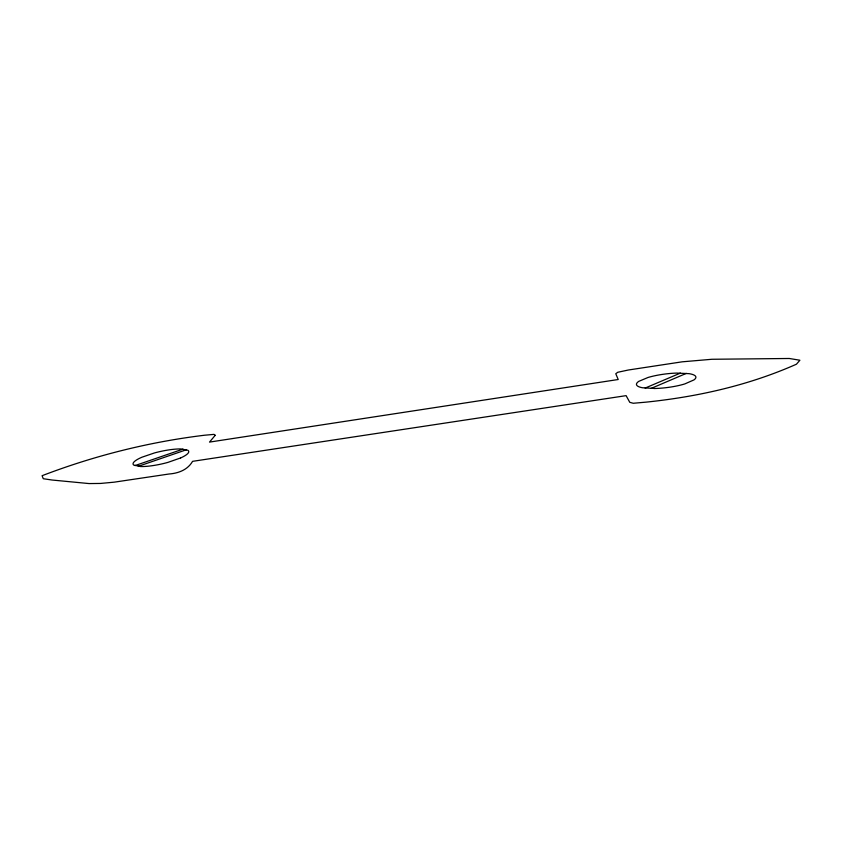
<?xml version="1.0" encoding="UTF-8"?>
<svg xmlns="http://www.w3.org/2000/svg" width="842" height="842" viewBox="0 0 842 842"><rect width="100%" height="100%" fill="white"/><g stroke="black" fill="none" stroke-linecap="round" stroke-linejoin="round"><path stroke-width="1.26" d="M651.087 388.436L686.314 373.385M645.14 388.067L680.389 373.101M138.309 466.31L186.387 449.754M135.015 465.584L182.967 449.133M654.718 388.499L642.393 387.741A30.628 6.915 -7.2 0 1 638.794 381.352L648.014 377.479A29.628 6.683 -7.2 0 1 676.821 373.08L689.124 373.669A30.617 6.915 -7.2 0 1 693.987 379.9L684.788 383.931A29.659 6.694 -7.2 0 1 654.718 388.499M215.205 435.314L209.521 442.092L618.217 379.51L615.776 373.743L617.744 372.28L628.374 370.006L682.209 361.818L711.922 359.271L789.28 358.482L799.9 360.229L796.437 364.207C748.696 385.373 697.776 396.782 645.982 402.15L633.247 403.265L629.784 402.329L626.101 395.645L192.576 461.342C187.65 469.878 178.399 473.309 169.042 474.004L114.165 482.171L100.514 483.445L89.073 483.571L52.067 480.024L43.268 478.719L42.1 475.698C94.262 455.701 149.034 441.955 204.553 435.23L214.036 434.377L215.205 435.314M180.609 457.953L167.874 462.405A28.218 6.104 -12.8 0 1 140.593 466.542L133.741 465.079A29.133 6.304 -12.8 0 1 141.951 457.206L154.423 452.954A28.196 6.094 -12.8 0 1 180.672 448.944L187.766 450.217A29.144 6.294 -12.8 0 1 180.609 457.953"/></g></svg>
